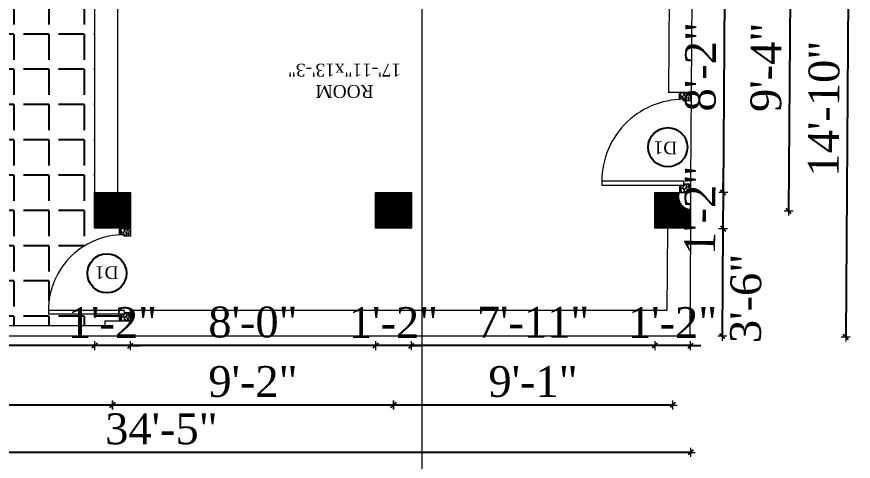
# Model space of a CAD drawing. Header units: inches. Extents: x 4069 to 291496, y -47643 to 12535.
# Drawn here: x 31028.9 to 31355.2, y 3104 to 3277.3 of the extents above; entities that cross this region are included whole.
import ezdxf

# ---------------------------------------------------------------- set-up
doc = ezdxf.new("R2010")
doc.units = ezdxf.units.IN
doc.header["$LTSCALE"] = 5
doc.header["$MEASUREMENT"] = 0
for name, color, linetype, lineweight in [('A-WALL', 7, 'Continuous', 9), ('Dimension', 7, 'Continuous', 18), ('DOOR', 62, 'Continuous', 0)]:
    doc.layers.add(name, color=color, linetype=linetype, lineweight=lineweight)
doc.layers.add('dim line', color=7, linetype='Continuous', lineweight=15, true_color=0xfab2b2)
doc.layers.add('TEXT', color=6, linetype='Continuous')
doc.layers.add('WALL', color=7, linetype='Continuous')
doc.styles.add('ordinary', font='times.ttf')
doc.dimstyles.new('Copy of 96', dxfattribs={"dimtxt": 7, "dimasz": 4, "dimexe": 0.5, "dimexo": 0.5, "dimgap": 3, "dimtad": 1, "dimdec": 1, "dimzin": 11, "dimdsep": 46, "dimlunit": 4, "dimtxsty": 'ordinary', "dimblk": 'OBLIQUE', "dimcen": 0.09, "dimse1": 1, "dimse2": 1, "dimclrt": 6, "dimazin": 0, "dimtfac": 1, "dimtdec": 1, "dimtix": 1, "dimtmove": 2, "dimatfit": 3, "dimldrblk": 'leader', "dimfxl": 0.5, "dimfxlon": 1, "dimtolj": 1, "dimtzin": 0, "dimarcsym": 0})
pattern_1 = [(225, (55604.94825, 4810.5098), (0.08838834765, -0.08838834765), [])]

# ---------------------------------------------------------------- blocks, each defined once
blk = doc.blocks.new('A$C27B36B59')
at = {"layer": 'DOOR'}
for p, q in [((0, 4), (0, 0)), ((2.5, 4), (0, 4)), ((2.5, 2.5), (2.5, 4)), ((0, 0), (3, 0)), ((3, 2.5), (2.5, 2.5)), ((3, 0), (3, 2.5))]:
    blk.add_line(p, q, dxfattribs=at)
for centre, radius, start, end in [((-1.4, -0.54), 4.75, 22.1411, 72.838), ((1.34, 2.09), 1.64, 45.138, 144.8948), ((2.21, 0.3), 2.49, 83.3149, 152.658), ((0.13, 0.37), 2.05, 349.4875, 93.6805), ((1.96, -0.47), 2.01, 58.7447, 166.495), ((-0.06, 0.32), 1.13, 343.542, 86.947), ((2.08, -0.4), 1.17, 38.2816, 160.1519)]:
    blk.add_arc(centre, radius, start, end, dxfattribs=at)
blk = doc.blocks.new('D2')
at = {"layer": 'DOOR'}
for p, q in [((74473.95, 24047.59), (74473.95, 24018.09)), ((74473.95, 24047.59), (74475.45, 24047.59)), ((74475.45, 24047.59), (74475.45, 24018.13))]:
    blk.add_line(p, q, dxfattribs=at)
blk.add_arc((74473.95, 24047.59), 29.5, 180, 272.9146, dxfattribs=at)
at = {"layer": 'DOOR', "xscale": -1, "rotation": 180}
blk.add_blockref('A$C27B36B59', (74441.95, 24050.09), dxfattribs=at)
at = {"layer": 'DOOR', "rotation": 180}
blk.add_blockref('A$C27B36B59', (74477.95, 24050.09), dxfattribs=at)
blk = doc.blocks.new('oblique')
at = {"color": 0, "lineweight": -2}
blk.add_line((0.25, 0.25), (-0.25, -0.25), dxfattribs=at)
at = {"layer": 'dim line', "lineweight": 9}
for p, q in [((-0.4375, 0), (0.4375, 0)), ((0, 0.4375), (0, -0.4375))]:
    blk.add_line(p, q, dxfattribs=at)
blk = doc.blocks.new('*D750')
at = {"layer": 'A-WALL', "color": 0, "lineweight": -2, "ltscale": 5, "transparency": 16777216}
blk.add_line((30878.91, 3415.11), (31292.58, 3415.11), dxfattribs=at)
at = {"layer": 'Defpoints', "color": 0, "ltscale": 5, "transparency": 16777216}
for p in [(31292.58, 3415.11), (31292.58, 3320.79, -58.17), (30878.91, 3210.45, -58)]:
    blk.add_point(p, dxfattribs=at)
at = {"layer": 'A-WALL', "color": 0, "lineweight": -2, "ltscale": 5, "transparency": 16777216, "xscale": 4, "yscale": 4, "zscale": 4, "rotation": 180}
blk.add_blockref('oblique', (30878.91, 3415.11), dxfattribs=at)
at = {"layer": 'A-WALL', "color": 0, "lineweight": -2, "ltscale": 5, "transparency": 16777216, "xscale": 4, "yscale": 4, "zscale": 4}
blk.add_blockref('oblique', (31292.58, 3415.11), dxfattribs=at)
at = {"layer": 'A-WALL', "color": 6, "ltscale": 5, "transparency": 16777216, "insert": (31085.75, 3424.21), "char_height": 12, "attachment_point": 5, "style": 'ordinary'}
blk.add_mtext('\\A1;34\'-6"', dxfattribs=at)
blk = doc.blocks.new('_OBLIQUE')
at = {"color": 0, "linetype": 'ByBlock'}
blk.add_line((-0.5, -0.5), (0.5, 0.5), dxfattribs=at)
blk = doc.blocks.new('leader')
at = {"layer": 'Dimension'}
for p, q in [((0, -4.328), (0, 4.328)), ((-4.424, 0), (4.424, 0))]:
    blk.add_line(p, q, dxfattribs=at)
blk = doc.blocks.new('*D870')
at = {"layer": 'A-WALL', "color": 0, "lineweight": -2, "ltscale": 50, "transparency": 16777216}
for p, q in [((31277.76, 3149.08), (31273.76, 3149.08)), ((31291.76, 3149.08), (31277.76, 3149.08)), ((31291.76, 3149.08), (31295.76, 3149.08))]:
    blk.add_line(p, q, dxfattribs=at)
at = {"layer": 'Defpoints', "color": 0, "ltscale": 50, "transparency": 16777216}
for p in [(31277.76, 3194.79, -58.17), (31291.76, 3194.79, -58.17), (31277.76, 3149.08)]:
    blk.add_point(p, dxfattribs=at)
at = {"layer": 'A-WALL', "color": 0, "lineweight": -2, "ltscale": 50, "transparency": 16777216, "xscale": 4, "yscale": 4, "zscale": 4}
blk.add_blockref('oblique', (31277.76, 3149.08), dxfattribs=at)
at = {"layer": 'A-WALL', "color": 0, "lineweight": -2, "ltscale": 50, "transparency": 16777216, "xscale": 4, "yscale": 4, "zscale": 4, "rotation": 180}
blk.add_blockref('oblique', (31291.76, 3149.08), dxfattribs=at)
at = {"layer": 'A-WALL', "color": 6, "ltscale": 50, "transparency": 16777216, "insert": (31284.76, 3158.08), "char_height": 12, "attachment_point": 5, "style": 'ordinary'}
blk.add_mtext('\\A1;1\'-2"', dxfattribs=at)
blk = doc.blocks.new('*D871')
at = {"layer": 'A-WALL', "color": 0, "lineweight": -2, "ltscale": 5, "transparency": 16777216}
blk.add_line((31277.76, 3149.08), (31182.87, 3149.08), dxfattribs=at)
at = {"layer": 'Defpoints', "color": 0, "ltscale": 5, "transparency": 16777216}
for p in [(31182.87, 3194.79, -58.17), (31277.76, 3194.79, -58.17), (31182.87, 3149.08)]:
    blk.add_point(p, dxfattribs=at)
at = {"layer": 'A-WALL', "color": 0, "lineweight": -2, "ltscale": 5, "transparency": 16777216, "xscale": 4, "yscale": 4, "zscale": 4, "rotation": 180}
blk.add_blockref('oblique', (31182.87, 3149.08), dxfattribs=at)
at = {"layer": 'A-WALL', "color": 0, "lineweight": -2, "ltscale": 5, "transparency": 16777216, "xscale": 4, "yscale": 4, "zscale": 4}
blk.add_blockref('oblique', (31277.76, 3149.08), dxfattribs=at)
at = {"layer": 'A-WALL', "color": 6, "ltscale": 5, "transparency": 16777216, "insert": (31230.32, 3158.2), "char_height": 12, "attachment_point": 5, "style": 'ordinary'}
blk.add_mtext('\\A1;7\'-11"', dxfattribs=at)
blk = doc.blocks.new('*D751')
at = {"layer": 'A-WALL', "color": 0, "lineweight": -2, "ltscale": 5, "transparency": 16777216}
for p, q in [((31168.87, 3149.08), (31164.87, 3149.08)), ((31182.87, 3149.08), (31168.87, 3149.08)), ((31182.87, 3149.08), (31186.87, 3149.08))]:
    blk.add_line(p, q, dxfattribs=at)
at = {"layer": 'Defpoints', "color": 0, "ltscale": 5, "transparency": 16777216}
for p in [(31168.87, 3194.79, -58.17), (31182.87, 3194.79, -58.17), (31168.87, 3149.08)]:
    blk.add_point(p, dxfattribs=at)
at = {"layer": 'A-WALL', "color": 0, "lineweight": -2, "ltscale": 5, "transparency": 16777216, "xscale": 4, "yscale": 4, "zscale": 4}
blk.add_blockref('oblique', (31168.87, 3149.08), dxfattribs=at)
at = {"layer": 'A-WALL', "color": 0, "lineweight": -2, "ltscale": 5, "transparency": 16777216, "xscale": 4, "yscale": 4, "zscale": 4, "rotation": 180}
blk.add_blockref('oblique', (31182.87, 3149.08), dxfattribs=at)
at = {"layer": 'A-WALL', "color": 6, "ltscale": 5, "transparency": 16777216, "insert": (31175.87, 3158.08), "char_height": 12, "attachment_point": 5, "style": 'ordinary'}
blk.add_mtext('\\A1;1\'-2"', dxfattribs=at)
blk = doc.blocks.new('*D872')
at = {"layer": 'A-WALL', "color": 0, "lineweight": -2, "ltscale": 5, "transparency": 16777216}
blk.add_line((31168.87, 3149.08), (31073.25, 3149.08), dxfattribs=at)
at = {"layer": 'Defpoints', "color": 0, "ltscale": 5, "transparency": 16777216}
for p in [(31073.25, 3194.79, -58.17), (31168.87, 3194.79, -58.17), (31073.25, 3149.08)]:
    blk.add_point(p, dxfattribs=at)
at = {"layer": 'A-WALL', "color": 0, "lineweight": -2, "ltscale": 5, "transparency": 16777216, "xscale": 4, "yscale": 4, "zscale": 4, "rotation": 180}
blk.add_blockref('oblique', (31073.25, 3149.08), dxfattribs=at)
at = {"layer": 'A-WALL', "color": 0, "lineweight": -2, "ltscale": 5, "transparency": 16777216, "xscale": 4, "yscale": 4, "zscale": 4}
blk.add_blockref('oblique', (31168.87, 3149.08), dxfattribs=at)
at = {"layer": 'A-WALL', "color": 6, "ltscale": 5, "transparency": 16777216, "insert": (31121.06, 3158.18), "char_height": 12, "attachment_point": 5, "style": 'ordinary'}
blk.add_mtext('\\A1;8\'-0"', dxfattribs=at)
blk = doc.blocks.new('*D873')
at = {"layer": 'A-WALL', "color": 0, "lineweight": -2, "ltscale": 5, "transparency": 16777216}
for p, q in [((31059.25, 3149.08), (31055.25, 3149.08)), ((31073.25, 3149.08), (31059.25, 3149.08)), ((31073.25, 3149.08), (31077.25, 3149.08))]:
    blk.add_line(p, q, dxfattribs=at)
at = {"layer": 'Defpoints', "color": 0, "ltscale": 5, "transparency": 16777216}
for p in [(31059.25, 3194.79, -58.17), (31073.25, 3194.79, -58.17), (31059.25, 3149.08)]:
    blk.add_point(p, dxfattribs=at)
at = {"layer": 'A-WALL', "color": 0, "lineweight": -2, "ltscale": 5, "transparency": 16777216, "xscale": 4, "yscale": 4, "zscale": 4}
blk.add_blockref('oblique', (31059.25, 3149.08), dxfattribs=at)
at = {"layer": 'A-WALL', "color": 0, "lineweight": -2, "ltscale": 5, "transparency": 16777216, "xscale": 4, "yscale": 4, "zscale": 4, "rotation": 180}
blk.add_blockref('oblique', (31073.25, 3149.08), dxfattribs=at)
at = {"layer": 'A-WALL', "color": 6, "ltscale": 5, "transparency": 16777216, "insert": (31066.25, 3158.08), "char_height": 12, "attachment_point": 5, "style": 'ordinary'}
blk.add_mtext('\\A1;1\'-2"', dxfattribs=at)
blk = doc.blocks.new('*D752')
at = {"layer": 'A-WALL', "color": 0, "lineweight": -2, "ltscale": 5, "transparency": 16777216}
blk.add_line((31059.25, 3149.08), (30920.8, 3149.08), dxfattribs=at)
at = {"layer": 'Defpoints', "color": 0, "ltscale": 5, "transparency": 16777216}
for p in [(30920.8, 3194.79, -58.17), (31059.25, 3194.79, -58.17), (30920.8, 3149.08)]:
    blk.add_point(p, dxfattribs=at)
at = {"layer": 'A-WALL', "color": 0, "lineweight": -2, "ltscale": 5, "transparency": 16777216, "xscale": 4, "yscale": 4, "zscale": 4, "rotation": 180}
blk.add_blockref('oblique', (30920.8, 3149.08), dxfattribs=at)
at = {"layer": 'A-WALL', "color": 0, "lineweight": -2, "ltscale": 5, "transparency": 16777216, "xscale": 4, "yscale": 4, "zscale": 4}
blk.add_blockref('oblique', (31059.25, 3149.08), dxfattribs=at)
at = {"layer": 'A-WALL', "color": 6, "ltscale": 5, "transparency": 16777216, "insert": (30990.02, 3158.18), "char_height": 12, "attachment_point": 5, "style": 'ordinary'}
blk.add_mtext('\\A1;11\'-6"', dxfattribs=at)
blk = doc.blocks.new('*D753')
at = {"layer": 'A-WALL', "color": 0, "lineweight": -2, "ltscale": 5, "transparency": 16777216}
blk.add_line((31284.76, 3125.89), (31175.87, 3125.89), dxfattribs=at)
at = {"layer": 'Defpoints', "color": 0, "ltscale": 5, "transparency": 16777216}
for p in [(31175.87, 3201.79, -58.17), (31284.76, 3201.79, -58.17), (31175.87, 3125.89)]:
    blk.add_point(p, dxfattribs=at)
at = {"layer": 'A-WALL', "color": 0, "lineweight": -2, "ltscale": 5, "transparency": 16777216, "xscale": 4, "yscale": 4, "zscale": 4, "rotation": 180}
blk.add_blockref('oblique', (31175.87, 3125.89), dxfattribs=at)
at = {"layer": 'A-WALL', "color": 0, "lineweight": -2, "ltscale": 5, "transparency": 16777216, "xscale": 4, "yscale": 4, "zscale": 4}
blk.add_blockref('oblique', (31284.76, 3125.89), dxfattribs=at)
at = {"layer": 'A-WALL', "color": 6, "ltscale": 5, "transparency": 16777216, "insert": (31230.32, 3135.01), "char_height": 12, "attachment_point": 5, "style": 'ordinary'}
blk.add_mtext('\\A1;9\'-1"', dxfattribs=at)
blk = doc.blocks.new('*D875')
at = {"layer": 'A-WALL', "color": 0, "lineweight": -2, "ltscale": 5, "transparency": 16777216}
blk.add_line((31175.87, 3125.89), (31066.25, 3125.89), dxfattribs=at)
at = {"layer": 'Defpoints', "color": 0, "ltscale": 5, "transparency": 16777216}
for p in [(31066.25, 3201.79, -58.17), (31175.87, 3201.79, -58.17), (31066.25, 3125.89)]:
    blk.add_point(p, dxfattribs=at)
at = {"layer": 'A-WALL', "color": 0, "lineweight": -2, "ltscale": 5, "transparency": 16777216, "xscale": 4, "yscale": 4, "zscale": 4, "rotation": 180}
blk.add_blockref('oblique', (31066.25, 3125.89), dxfattribs=at)
at = {"layer": 'A-WALL', "color": 0, "lineweight": -2, "ltscale": 5, "transparency": 16777216, "xscale": 4, "yscale": 4, "zscale": 4}
blk.add_blockref('oblique', (31175.87, 3125.89), dxfattribs=at)
at = {"layer": 'A-WALL', "color": 6, "ltscale": 5, "transparency": 16777216, "insert": (31121.06, 3135.01), "char_height": 12, "attachment_point": 5, "style": 'ordinary'}
blk.add_mtext('\\A1;9\'-2"', dxfattribs=at)
blk = doc.blocks.new('*D876')
at = {"layer": 'A-WALL', "color": 0, "lineweight": -2, "ltscale": 5, "transparency": 16777216}
blk.add_line((31066.25, 3125.89), (30913.8, 3125.89), dxfattribs=at)
at = {"layer": 'Defpoints', "color": 0, "ltscale": 5, "transparency": 16777216}
for p in [(30913.8, 3201.79, -58.17), (31066.25, 3201.79, -58.17), (30913.8, 3125.89)]:
    blk.add_point(p, dxfattribs=at)
at = {"layer": 'A-WALL', "color": 0, "lineweight": -2, "ltscale": 5, "transparency": 16777216, "xscale": 4, "yscale": 4, "zscale": 4, "rotation": 180}
blk.add_blockref('oblique', (30913.8, 3125.89), dxfattribs=at)
at = {"layer": 'A-WALL', "color": 0, "lineweight": -2, "ltscale": 5, "transparency": 16777216, "xscale": 4, "yscale": 4, "zscale": 4}
blk.add_blockref('oblique', (31066.25, 3125.89), dxfattribs=at)
at = {"layer": 'A-WALL', "color": 6, "ltscale": 5, "transparency": 16777216, "insert": (30990.02, 3134.99), "char_height": 12, "attachment_point": 5, "style": 'ordinary'}
blk.add_mtext('\\A1;12\'-8"', dxfattribs=at)
blk = doc.blocks.new('*D754')
at = {"layer": 'A-WALL', "color": 0, "lineweight": -2, "ltscale": 5, "transparency": 16777216}
blk.add_line((31291.76, 3107.45), (30878.91, 3107.45), dxfattribs=at)
at = {"layer": 'Defpoints', "color": 0, "ltscale": 5, "transparency": 16777216}
for p in [(30878.91, 3210.45, -58), (31291.76, 3194.79, -58.17), (30878.91, 3107.45)]:
    blk.add_point(p, dxfattribs=at)
at = {"layer": 'A-WALL', "color": 0, "lineweight": -2, "ltscale": 5, "transparency": 16777216, "xscale": 4, "yscale": 4, "zscale": 4, "rotation": 180}
blk.add_blockref('oblique', (30878.91, 3107.45), dxfattribs=at)
at = {"layer": 'A-WALL', "color": 0, "lineweight": -2, "ltscale": 5, "transparency": 16777216, "xscale": 4, "yscale": 4, "zscale": 4}
blk.add_blockref('oblique', (31291.76, 3107.45), dxfattribs=at)
at = {"layer": 'A-WALL', "color": 6, "ltscale": 5, "transparency": 16777216, "insert": (31085.34, 3116.56), "char_height": 12, "attachment_point": 5, "style": 'ordinary'}
blk.add_mtext('\\A1;34\'-5"', dxfattribs=at)
blk = doc.blocks.new('*D756')
at = {"layer": 'A-WALL', "color": 0, "lineweight": -2, "ltscale": 5, "transparency": 16777216}
blk.add_line((31305.12, 3306.71), (31304.48, 3208.71), dxfattribs=at)
at = {"layer": 'Defpoints', "color": 0, "ltscale": 5, "transparency": 16777216}
for p in [(31292.49, 3306.79, -58.17), (31291.76, 3208.79, -58.17), (31304.48, 3208.71)]:
    blk.add_point(p, dxfattribs=at)
at = {"layer": 'A-WALL', "color": 0, "lineweight": -2, "ltscale": 5, "transparency": 16777216, "xscale": 4, "yscale": 4, "zscale": 4}
for p, rotation in [((31305.12, 3306.71), 89.62590714711665), ((31304.48, 3208.71), 269.6259071471167)]:
    blk.add_blockref('oblique', p, dxfattribs=dict(at, rotation=rotation))
at = {"layer": 'A-WALL', "color": 6, "ltscale": 5, "transparency": 16777216, "insert": (31295.69, 3257.77), "char_height": 12, "attachment_point": 5, "rotation": 89.6259, "style": 'ordinary'}
blk.add_mtext('\\A1;8\'-2"', dxfattribs=at)
blk = doc.blocks.new('*D877')
at = {"layer": 'A-WALL', "color": 0, "lineweight": -2, "ltscale": 5, "transparency": 16777216}
for p, q in [((31304.48, 3208.71), (31304.5, 3212.71)), ((31304.48, 3208.71), (31304.39, 3194.71)), ((31304.39, 3194.71), (31304.36, 3190.71))]:
    blk.add_line(p, q, dxfattribs=at)
at = {"layer": 'Defpoints', "color": 0, "ltscale": 5, "transparency": 16777216}
for p in [(31291.76, 3208.79, -58.17), (31291.76, 3194.79, -58.17), (31304.39, 3194.71)]:
    blk.add_point(p, dxfattribs=at)
at = {"layer": 'A-WALL', "color": 0, "lineweight": -2, "ltscale": 5, "transparency": 16777216, "xscale": 4, "yscale": 4, "zscale": 4}
for p, rotation in [((31304.48, 3208.71), 269.6259071471167), ((31304.39, 3194.71), 89.62590714711665)]:
    blk.add_blockref('oblique', p, dxfattribs=dict(at, rotation=rotation))
at = {"layer": 'A-WALL', "color": 6, "ltscale": 5, "transparency": 16777216, "insert": (31295.43, 3201.76), "char_height": 12, "attachment_point": 5, "rotation": 89.6259, "style": 'ordinary'}
blk.add_mtext('\\A1;1\'-2"', dxfattribs=at)
blk = doc.blocks.new('*D757')
at = {"layer": 'A-WALL', "color": 0, "lineweight": -2, "ltscale": 5, "transparency": 16777216}
blk.add_line((31330.75, 3313.49), (31330.02, 3201.49), dxfattribs=at)
at = {"layer": 'Defpoints', "color": 0, "ltscale": 5, "transparency": 16777216}
for p in [(31285.49, 3313.79, -58.17), (31284.76, 3201.79, -58.17), (31330.02, 3201.49)]:
    blk.add_point(p, dxfattribs=at)
at = {"layer": 'A-WALL', "color": 0, "lineweight": -2, "ltscale": 5, "transparency": 16777216, "xscale": 4, "yscale": 4, "zscale": 4}
for p, rotation in [((31330.75, 3313.49), 89.62590714711665), ((31330.02, 3201.49), 269.6259071471167)]:
    blk.add_blockref('oblique', p, dxfattribs=dict(at, rotation=rotation))
at = {"layer": 'A-WALL', "color": 6, "ltscale": 5, "transparency": 16777216, "insert": (31321.26, 3257.55), "char_height": 12, "attachment_point": 5, "rotation": 89.6259, "style": 'ordinary'}
blk.add_mtext('\\A1;9\'-4"', dxfattribs=at)
blk = doc.blocks.new('*D758')
at = {"layer": 'A-WALL', "color": 0, "lineweight": -2, "ltscale": 5, "transparency": 16777216}
blk.add_line((31353.47, 3330.39), (31352.31, 3152.39), dxfattribs=at)
at = {"layer": 'Defpoints', "color": 0, "ltscale": 5, "transparency": 16777216}
for p in [(31292.65, 3330.79, -58.17), (31291.49, 3152.79, -58.17), (31352.31, 3152.39)]:
    blk.add_point(p, dxfattribs=at)
at = {"layer": 'A-WALL', "color": 0, "lineweight": -2, "ltscale": 5, "transparency": 16777216, "xscale": 4, "yscale": 4, "zscale": 4}
for p, rotation in [((31353.47, 3330.39), 89.62590714711665), ((31352.31, 3152.39), 269.6259071471167)]:
    blk.add_blockref('oblique', p, dxfattribs=dict(at, rotation=rotation))
at = {"layer": 'A-WALL', "color": 6, "ltscale": 5, "transparency": 16777216, "insert": (31343.79, 3241.45), "char_height": 12, "attachment_point": 5, "rotation": 89.6259, "style": 'ordinary'}
blk.add_mtext('\\A1;14\'-10"', dxfattribs=at)
blk = doc.blocks.new('*D764')
at = {"layer": 'A-WALL', "color": 0, "lineweight": -2, "ltscale": 5, "transparency": 16777216}
blk.add_line((31304.39, 3194.71), (31304.11, 3152.71), dxfattribs=at)
at = {"layer": 'Defpoints', "color": 0, "ltscale": 5, "transparency": 16777216}
for p in [(31291.76, 3194.79, -58.17), (31291.49, 3152.79), (31304.11, 3152.71)]:
    blk.add_point(p, dxfattribs=at)
at = {"layer": 'A-WALL', "color": 0, "lineweight": -2, "ltscale": 5, "transparency": 16777216, "xscale": 4, "yscale": 4, "zscale": 4}
for p, rotation in [((31304.39, 3194.71), 89.62590714711665), ((31304.11, 3152.71), 269.6259071471167)]:
    blk.add_blockref('oblique', p, dxfattribs=dict(at, rotation=rotation))
at = {"layer": 'A-WALL', "color": 6, "ltscale": 5, "transparency": 16777216, "insert": (31313.35, 3167.45), "char_height": 12, "attachment_point": 5, "rotation": 89.6259, "style": 'ordinary'}
blk.add_mtext('\\A1;3\'-6"', dxfattribs=at)

msp = doc.modelspace()

# ---------------------------------------------------------------- hatches: boundary and pattern name
at = {"layer": 'A-WALL', "ltscale": 5}
h = msp.add_hatch(dxfattribs=at)
h.set_pattern_fill('ANSI31', color=256, angle=180)
h.set_pattern_definition(pattern_1)
h.paths.add_polyline_path([(31073.24912, 3208.78866), (31059.24912, 3208.78866), (31059.24912, 3194.78866), (31073.24912, 3194.78866)])
h = msp.add_hatch(dxfattribs=at)
h.set_pattern_fill('ANSI31', color=256, angle=180)
h.set_pattern_definition(pattern_1)
h.paths.add_polyline_path([(31168.87023, 3194.78866), (31182.87023, 3194.78866), (31182.87023, 3208.78866), (31168.87023, 3208.78866)])
h = msp.add_hatch(dxfattribs=at)
h.set_pattern_fill('ANSI31', color=256, angle=180)
h.set_pattern_definition(pattern_1)
h.paths.add_polyline_path([(31277.76007, 3208.78866), (31277.76007, 3194.78866), (31291.76007, 3194.78866), (31291.76007, 3202.15377, -0.469616463), (31287.42674, 3208.78866)])
at = {"layer": 'WALL', "linetype": 'ByBlock', "ltscale": 5, "true_color": 0xf8991e}
h = msp.add_hatch(dxfattribs=at)
h.set_pattern_fill('ANGLE', color=30, scale=50, angle=180)
h.set_pattern_definition([(180, (58335.227, 4810.51), (-2e-15, -13.75), [10, -3.75]), (270, (58335.227, 4810.51), (13.75, -3e-15), [10, -3.75])])
h.paths.add_polyline_path([(30884.55856, 3211.8658), (30906.79549, 3199.37639), (30906.79549, 3208.78866), (30920.79549, 3208.78866), (30920.79549, 3194.78866), (30914.96377, 3194.78866), (30982.62136, 3156.78866), (31063.24912, 3156.78866), (31063.24912, 3158.78866), (31069.24912, 3158.78866), (31069.24912, 3161.28866), (31041.28728, 3161.28866, -0.414213562), (31069.24912, 3192.2505), (31069.24912, 3194.78866), (31059.24912, 3194.78866), (31059.24912, 3208.78866), (31059.24912, 3358.78866), (30978.21626, 3358.78866), (30953.99272, 3320.78866), (30963.24912, 3320.78866), (30963.24912, 3306.78866), (30949.24912, 3306.78866), (30949.24912, 3313.34727)])
h.paths.add_polyline_path([(31024.41919, 3261.74364), (30967.16071, 3261.74403), (30967.16064, 3251.06811), (31024.41911, 3251.06772)], flags=24)

# ---------------------------------------------------------------- linework, layer by layer
at = {"layer": 'A-WALL', "ltscale": 5}
for p, q in [((31186.92547, 3424.99255), (31186.92547, 3095.78866)), ((31291.76007, 3194.78866), (31292.85698, 3362.78866)), ((31059.24912, 3358.78866), (31059.24912, 3208.78866)), ((31068.24912, 3306.78866), (31068.24912, 3208.78866)), ((31283.49116, 3306.78866), (31283.10593, 3247.78853)), ((31292.10612, 3247.78853), (31283.10593, 3247.78853)), ((31282.76026, 3194.84742), (31282.55094, 3162.78866)), ((31291.76007, 3194.78866), (31291.48584, 3152.78866)), ((31282.55094, 3162.78866), (31073.24912, 3162.78866)), ((31073.24912, 3158.78866), (31073.24912, 3162.78866)), ((31063.24912, 3158.78866), (31063.24912, 3156.78866)), ((31063.24912, 3158.78866), (31073.24912, 3158.78866)), ((31063.24912, 3156.78866), (30982.62136, 3156.78866)), ((31291.48584, 3152.78866), (30981.57493, 3152.78866))]:
    msp.add_line(p, q, dxfattribs=at)
at = {"layer": 'A-WALL', "ltscale": 5, "elevation": -58.16904}
for points in [[(31073.24912, 3194.78866), (31059.24912, 3194.78866), (31059.24912, 3208.78866), (31073.24912, 3208.78866)], [(31182.87023, 3194.78866), (31168.87023, 3194.78866), (31168.87023, 3208.78866), (31182.87023, 3208.78866)], [(31291.76007, 3194.78866), (31277.76007, 3194.78866), (31277.76007, 3208.78866), (31291.76007, 3208.78866)]]:
    msp.add_lwpolyline(points, close=True, dxfattribs=at)
at = {"layer": 'TEXT'}
for centre in [(31282.87631, 3226.39183, -58.16904), (31064.09047, 3177.26143, -58.16904)]:
    msp.add_circle(centre, 7.64038, dxfattribs=at)

# ---------------------------------------------------------------- block references
at = {"layer": 'WALL', "color": 2, "linetype": 'ByBlock', "xscale": 1.083333333326322, "yscale": 1.083333333326322, "zscale": 1.083333333326322, "rotation": 269.999999999982}
msp.add_blockref('D2', (5237.49816, 83893.23582, -58.16904), dxfattribs=at)
at = {"layer": 'WALL', "color": 2, "linetype": 'ByBlock', "rotation": 270.0000000001951}
msp.add_blockref('D2', (7023.1612, 77636.73988, -58.16904), dxfattribs=at)

# ---------------------------------------------------------------- texts
at = {"layer": 'TEXT', "style": 'ordinary'}
for rotation, p in [(179.5142373, (31286.60256, 3228.59308, -58.16904)), (180, (31068.63104, 3180.01785, -58.16904))]:
    msp.add_text('D1', height=5, rotation=rotation, dxfattribs=at).set_placement(p)
at = {"layer": 'TEXT', "insert": (31156.77246, 3259.00861), "char_height": 5, "attachment_point": 8, "rotation": 179.9996119, "style": 'ordinary'}
msp.add_mtext_dynamic_manual_height_columns('ROOM\\P17\'-11"x13\'-3"', width=101.5687276, gutter_width=1720.71691, heights=[0], dxfattribs=at)

# ---------------------------------------------------------------- dimensions: what is measured, and where the dimension line sits
at = {"layer": 'A-WALL', "ltscale": 5}
for base, p1, p2, angle, picture, middle in [((31292.58276, 3415.1053), (30878.91208, 3210.44942, -58), (31292.58276, 3320.78866, -58.16904), 180, '*D750', (31085.74742, 3424.20912)), ((31352.31031, 3152.39152), (31292.64805, 3330.78866, -58.16904), (31291.48584, 3152.78866, -58.16904), 89.6259071, '*D758', (31343.78779, 3241.45096)), ((31330.01514, 3201.49318), (31285.49135, 3313.78866, -58.16904), (31284.76007, 3201.78866, -58.16904), 89.6259071, '*D757', (31321.25985, 3257.55273)), ((31304.47709, 3208.70563), (31292.49135, 3306.78866, -58.16904), (31291.76007, 3208.78866, -58.16904), 89.6259071, '*D756', (31295.6934, 3257.76536)), ((31304.38569, 3194.70622), (31291.76007, 3208.78866, -58.16904), (31291.76007, 3194.78866, -58.16904), 89.6259071, '*D877', (31295.43158, 3201.76469)), ((30878.91208, 3107.45356), (31291.76007, 3194.78866, -58.16904), (30878.91208, 3210.44942, -58), 180, '*D754', (31085.33607, 3116.55738)), ((30913.79549, 3125.88636), (31066.24912, 3201.78866, -58.16904), (30913.79549, 3201.78866, -58.16904), 180, '*D876', (30990.02231, 3134.99018)), ((31066.24912, 3125.88636), (31175.87023, 3201.78866, -58.16904), (31066.24912, 3201.78866, -58.16904), 180, '*D875', (31121.05968, 3135.00748)), ((31175.87023, 3125.88636), (31284.76007, 3201.78866, -58.16904), (31175.87023, 3201.78866, -58.16904), 180, '*D753', (31230.31515, 3135.00748)), ((30920.79549, 3149.07954), (31059.24912, 3194.78866, -58.16904), (30920.79549, 3194.78866, -58.16904), 180, '*D752', (30990.02231, 3158.18336)), ((31059.24912, 3149.07954), (31073.24912, 3194.78866, -58.16904), (31059.24912, 3194.78866, -58.16904), 180, '*D873', (31066.24912, 3158.07954)), ((31073.24912, 3149.07954), (31168.87023, 3194.78866, -58.16904), (31073.24912, 3194.78866, -58.16904), 180, '*D872', (31121.05968, 3158.18336)), ((31168.87023, 3149.07954), (31182.87023, 3194.78866, -58.16904), (31168.87023, 3194.78866, -58.16904), 180, '*D751', (31175.87023, 3158.07954)), ((31182.87023, 3149.07954), (31277.76007, 3194.78866, -58.16904), (31182.87023, 3194.78866, -58.16904), 180, '*D871', (31230.31515, 3158.20066))]:
    dim = msp.add_linear_dim(base=base, p1=p1, p2=p2, angle=angle, dimstyle='Copy of 96', override={"dimtxt": 12, "dimdec": 0, "dimblk": 'oblique', "dimtdec": 0, "dimarcsym": 1}, dxfattribs=at)
    dim.commit()
    dim.dimension.update_dxf_attribs({"geometry": picture, "text_midpoint": middle})
at = {"layer": 'A-WALL', "ltscale": 50}
dim = msp.add_linear_dim(base=(31277.76007, 3149.07954), p1=(31291.76007, 3194.78866, -58.16904), p2=(31277.76007, 3194.78866, -58.16904), angle=180, dimstyle='Copy of 96', override={"dimtxt": 12, "dimdec": 0, "dimblk": 'oblique', "dimtdec": 0, "dimarcsym": 1}, dxfattribs=at)
dim.commit()
dim.dimension.update_dxf_attribs({"geometry": '*D870', "text_midpoint": (31284.76007, 3158.07954)})
at = {"layer": 'A-WALL', "ltscale": 5}
dim = msp.add_linear_dim(base=(31304.11146, 3152.70622), p1=(31291.76007, 3194.78866, -58.16904), p2=(31291.48584, 3152.78866), angle=89.6259071, dimstyle='Copy of 96', override={"dimtxt": 12, "dimdec": 0, "dimblk": 'oblique', "dimtdec": 0, "dimarcsym": 1}, dxfattribs=at)
dim.commit()
dim.dimension.update_dxf_attribs({"geometry": '*D764', "text_midpoint": (31313.3522, 3167.45238), "dimtype": 160})

doc.saveas('drawing.dxf')
